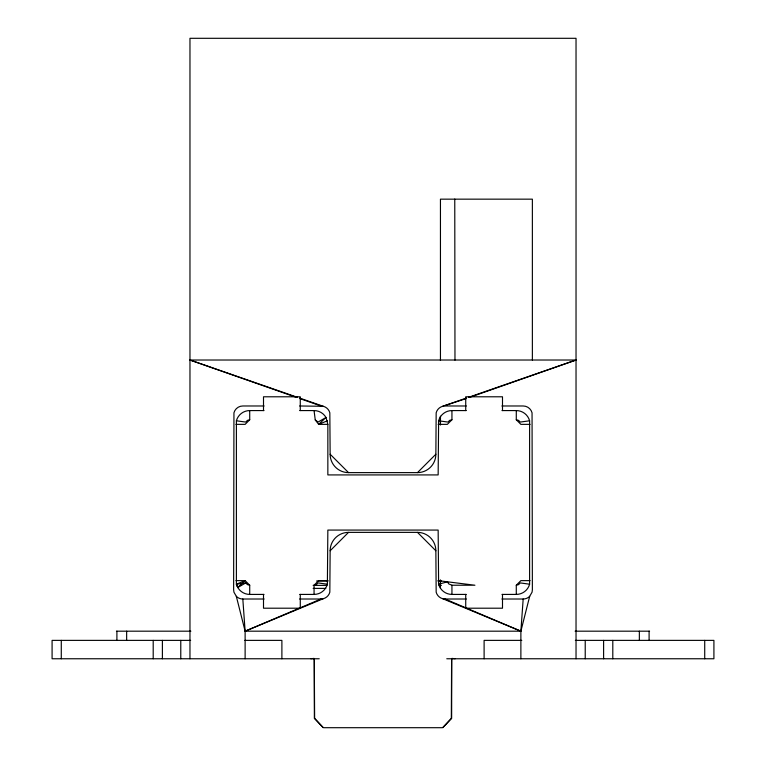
<?xml version="1.0" encoding="UTF-8"?>
<svg xmlns="http://www.w3.org/2000/svg" width="766" height="766" viewBox="0 0 766 766"><rect width="100%" height="100%" fill="white"/><g stroke="black" fill="none" stroke-linecap="round" stroke-linejoin="round"><path stroke-width="1.15" d="M440.44 588.259L440.44 579.891M440.45 424.546L440.45 416.187M451.729 658.76L451.634 718.508M451.375 718.508L442.7 727.7L451.327 718.508L451.605 658.76M501.874 405.98L523.178 405.98A9.192 9.192 0 0 1 532.054 412.797L532.37 589.82L532.054 592.195L529.679 596.321A9.192 9.192 0 0 1 523.178 599.012L520.88 631.184L520.88 658.76M264.011 594.416L249.716 594.416L249.716 585.224L247.418 584.611L245.733 582.926L237.776 587.522L236.397 584.199L236.397 420.793A13.788 13.788 0 0 1 249.716 410.576L264.011 410.576M299.765 594.416L314.06 594.416A13.788 13.788 0 0 0 327.379 584.199L327.848 530.072L438.152 530.072L438.621 584.199A13.788 13.788 0 0 0 451.94 594.416L466.235 594.416M299.765 410.576L314.06 410.576A13.788 13.788 0 0 1 326 417.47L327.848 424.364L327.848 474.92L438.152 474.92L438.621 420.793A13.788 13.788 0 0 1 451.94 410.576L466.235 410.576M501.989 594.416L516.284 594.416A13.788 13.788 0 0 0 529.603 584.199L529.603 420.793A13.788 13.788 0 0 0 516.284 410.576L501.989 410.576M529.679 596.321L520.88 631.184L245.12 631.184L236.321 596.321L233.946 592.195L233.63 589.82L233.946 412.797A9.192 9.192 0 0 1 242.822 405.98L264.126 405.98M249.716 410.576L249.716 419.768L245.12 424.364L235.928 424.364M451.94 410.576L451.94 419.768L447.344 424.364L438.152 424.364M245.12 658.76L245.12 631.184L323.329 598.696A9.192 9.192 0 0 0 329.83 592.195L330.146 550.754L348.53 532.37L417.47 532.37A18.384 18.384 0 0 1 435.854 550.754L436.17 592.195A9.192 9.192 0 0 0 442.671 598.696L520.88 631.184L445.046 599.012L442.671 598.696M299.602 398.061L323.329 406.296A9.192 9.192 0 0 1 329.83 412.797L330.146 454.238A18.384 18.384 0 0 0 348.53 472.622L417.47 472.622L435.854 454.238L436.17 412.797A9.192 9.192 0 0 1 442.671 406.296L466.398 398.061M314.06 594.416L314.06 585.224L318.656 580.628L327.848 580.628M516.284 594.416L516.284 585.224L520.88 580.628L530.072 580.628M237.776 587.522L245.12 580.628L249.716 585.224M323.329 598.696L320.954 599.012L245.12 631.184L242.822 599.012A9.192 9.192 0 0 1 236.321 596.321M327.379 420.793L318.656 424.364L315.247 419.921L314.06 410.576M249.716 594.416A13.788 13.788 0 0 1 236.397 584.199L245.12 580.628L235.928 580.628M442.671 406.296L466.504 398.454M469.884 397.267L576.032 360.02L189.968 360.02L296.116 397.267M468.658 397.276L576.032 360.02M249.716 419.768L247.418 420.381L245.733 422.066L236.397 420.793M451.94 419.768L449.642 420.381L447.957 422.066L438.621 420.793M314.06 585.224L316.358 584.611L318.043 582.926L327.379 584.199M438.621 584.199L447.497 581.815L474.92 585.224L451.94 585.224L448.694 583.874L447.497 581.815L438.152 580.628M516.284 585.224L518.582 584.611L520.267 582.926L529.603 584.199M529.603 420.793L520.267 422.066L518.582 420.381L516.284 419.768L516.284 410.576M236.397 584.199L245.733 582.926M310.843 658.76L314.041 658.387M299.65 405.98L323.329 406.296M445.046 405.98L466.35 405.98M327.848 424.364L318.656 424.364L326 417.47L318.043 422.066L315.247 419.921M530.072 424.364L520.88 424.364L516.284 419.768M316.588 581.011L328.078 581.011M437.922 581.011L441.369 581.011M313.141 585.377L326.929 585.377M439.071 585.377L441.369 585.377M313.141 588.393L325.78 588.393M242.822 599.012L264.126 599.012M299.65 599.012L320.954 599.012M445.046 599.012L466.35 599.012M501.874 599.012L523.178 599.012M116.432 631.184L190.878 631.184M575.122 631.184L649.568 631.184M190.648 640.376L52.088 640.376L52.088 658.76L319.231 658.76M244.881 640.376L281.888 640.376L281.888 658.76M521.78 640.376L484.112 640.376L484.112 658.76M575.352 640.376L713.912 640.376L713.912 658.76L446.77 658.76M314.366 718.508L314.271 658.76L314.625 718.508L323.3 727.7L314.673 718.508M323.884 727.7L442.116 727.7M451.959 658.387L455.157 658.76M189.968 360.02L297.342 397.276M299.496 398.454L320.954 405.98M417.47 532.37L435.854 550.754M330.146 454.238L348.53 472.622M454.765 199.055L454.975 360.116M704.72 640.376L704.72 658.76M649.099 631.184L649.099 640.376M639.351 631.184L639.351 640.376M612.8 640.376L612.8 658.76M603.608 640.376L603.608 658.76M585.224 640.376L585.224 658.76M576.032 658.76L576.032 38.3L189.968 38.3L189.968 658.76M532.37 360.02L532.37 199.16L440.45 199.16L440.45 360.48M502.496 410.576L502.496 396.788L465.728 396.788L465.728 410.576M502.496 594.416L502.496 608.204L465.728 608.204L465.728 594.416M451.94 585.224L451.94 594.416M440.45 416.647L440.45 425.006M300.272 410.576L300.272 396.788L263.504 396.788L263.504 410.576M300.272 594.416L300.272 608.204L263.504 608.204L263.504 594.416M180.776 640.376L180.776 658.76M162.392 640.376L162.392 658.76M153.2 640.376L153.2 658.76M126.649 631.184L126.649 640.376M116.901 631.184L116.901 640.376M61.28 640.376L61.28 658.76M330.146 550.754A18.384 18.384 0 0 1 348.53 532.37M435.854 454.238A18.384 18.384 0 0 1 417.47 472.622"/></g></svg>
